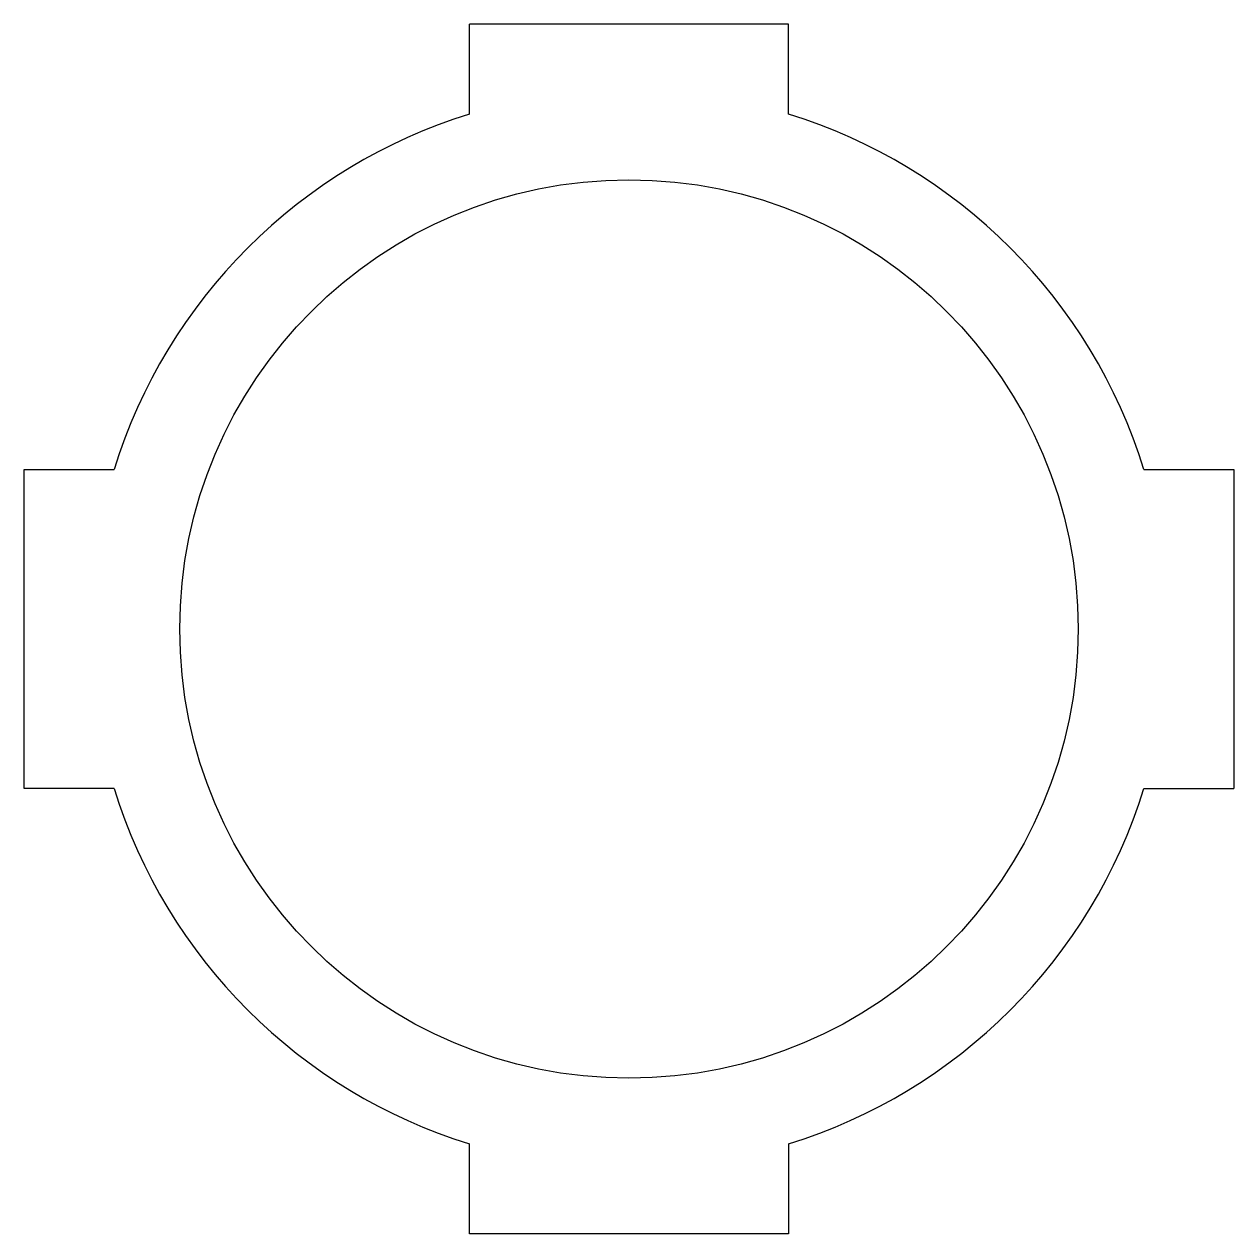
# Model space of a CAD drawing. Extents: x -13.5 to 13.5, y -13.5 to 13.5.
import ezdxf

# ---------------------------------------------------------------- set-up
doc = ezdxf.new("R2010")
doc.units = 0
doc.layers.get('0').update_dxf_attribs({"linetype": 'continuous'})

# ---------------------------------------------------------------- blocks, each defined once
blk = doc.blocks.new('BODY006')
at = {"color": 0}
for p, q in [((3.55, 13.463), (-3.55, 13.463)), ((-3.55, 11.463), (-3.55, 13.463)), ((3.55, 11.463), (3.55, 13.463)), ((-13.463, 3.55), (-11.463, 3.55)), ((-13.463, -3.55), (-13.463, 3.55)), ((11.463, 3.55), (13.463, 3.55)), ((13.463, 3.55), (13.463, -3.55)), ((-11.463, -3.55), (-13.463, -3.55)), ((11.463, -3.55), (13.463, -3.55)), ((-3.55, -13.463), (-3.549, -11.463)), ((3.549, -11.463), (3.55, -13.463)), ((3.55, -13.463), (-3.55, -13.463))]:
    blk.add_line(p, q, dxfattribs=at)
blk.add_circle((0, 0), 10, dxfattribs=at)
for start, end in [(107.2076, 162.7925), (17.2074, 72.7924), (-162.7925, -107.2006), (-72.7997, -17.2074)]:
    blk.add_arc((0, 0), 12, start, end, dxfattribs=at)

msp = doc.modelspace()

# ---------------------------------------------------------------- block references
at = {"color": 0}
msp.add_blockref('BODY006', (0, 0), dxfattribs=at)

doc.saveas('drawing.dxf')
